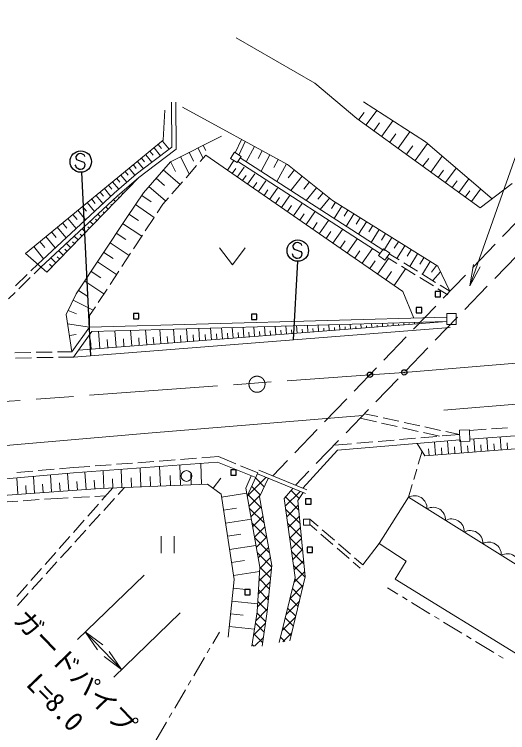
# Model space of a CAD drawing. Units: millimetres, scale not verified. Extents: x 40000 to 680000, y 20000 to 380000.
# Drawn here: x 458509 to 504571, y 247933 to 315000 of the extents above; entities that cross this region are included whole.
import ezdxf
from ezdxf.enums import TextEntityAlignment as Align

# ---------------------------------------------------------------- set-up
doc = ezdxf.new("R2010")
doc.units = ezdxf.units.MM
doc.header["$LTSCALE"] = 1000
doc.header["$PDMODE"] = 32
doc.header["$PDSIZE"] = 500
doc.linetypes.add('CHAIN', pattern=[18.5, 12, -1.5, 3.5, -1.5])
for name, color, linetype, lineweight in [('M-BMK', 2, 'CHAIN', 13), ('M-BMK-HTXT', 7, 'Continuous', 13), ('M-BMK-ROW', 30, 'Continuous', 25), ('M-STR-HTXT', 7, 'Continuous', 13), ('M-STR-STR1', 1, 'Continuous', 25), ('M-STR-STRC', 7, 'Continuous', 25), ('M-WORK', 1, 'Continuous', 13)]:
    doc.layers.add(name, color=color, linetype=linetype, lineweight=lineweight)
doc.layers.add('M-OTRS', color=6, linetype='Continuous')
doc.styles.add('ＭＳ ゴシック', font='')
doc.styles.get('ＭＳ ゴシック').set_extended_font_data('MS Gothic')

# ---------------------------------------------------------------- blocks, each defined once
blk = doc.blocks.new('open_arrow')
at = {"color": 0, "linetype": 'Continuous', "lineweight": -2}
blk.add_lwpolyline([(7.5, 1.25), (0, 0), (7.5, -1.25)], dxfattribs=at)

msp = doc.modelspace()

# ---------------------------------------------------------------- hatches: boundary and pattern name
at = {"layer": 'M-WORK'}
h = msp.add_hatch(dxfattribs=at)
h.set_pattern_fill('USER', color=256, style=0, pattern_type=2)
h.set_pattern_definition([(45, (481479, 271253), (-565.685, 565.685), []), (135, (481479, 271253), (-565.685, -565.685), [])])
h.paths.add_polyline_path([(481199, 272102), (480243, 270010), (481425, 263381), (481171, 259228), (480699, 256011), (481643, 256011), (482103, 259254), (482537, 263531), (481388, 269946), (482218, 271651)])
h = msp.add_hatch(dxfattribs=at)
h.set_pattern_fill('USER', color=256, style=0, pattern_type=2)
h.set_pattern_definition([(45, (484815, 270086), (-565.685, 565.685), []), (135, (484815, 270086), (-565.685, -565.685), [])])
h.paths.add_polyline_path([(484519, 270734), (483700, 269780), (484734, 262429), (483241, 256359), (484237, 256512), (485673, 262468), (484983, 269611), (485468, 270343)])

# ---------------------------------------------------------------- linework, layer by layer
at = {"layer": 'M-BMK'}
for p, q in [((494916, 281569), (567678, 287510)), ((428619, 276735), (491708, 281349)), ((491708, 281349), (494916, 281569))]:
    msp.add_line(p, q, dxfattribs=at)
msp.add_circle((481166, 280463), 750, dxfattribs=at)
at = {"layer": 'M-BMK-HTXT'}
for p, q in [((493351, 261448), (494321, 260858)), ((494748, 260598), (495175, 260338)), ((495602, 260078), (497311, 259039)), ((497738, 258779), (498165, 258519)), ((498592, 258259), (500301, 257219)), ((477651, 257299), (477029, 256242)), ((500728, 256959), (501155, 256699)), ((501582, 256440), (503291, 255400)), ((476776, 255811), (476522, 255380)), ((476269, 254949), (475255, 253226)), ((503718, 255140), (504145, 254880)), ((475001, 252795), (474748, 252364)), ((474494, 251933), (473480, 250209)), ((473227, 249778), (472973, 249347)), ((472720, 248916), (471706, 247192))]:
    msp.add_line(p, q, dxfattribs=at)
at = {"layer": 'M-BMK-ROW'}
for p, q in [((498306, 289119), (497806, 289119)), ((497806, 289119), (497806, 288619)), ((498306, 288619), (498306, 289119)), ((497806, 288619), (498306, 288619)), ((470146, 287058), (469646, 287058)), ((469646, 287058), (469646, 286558)), ((470146, 286558), (470146, 287058)), ((496544, 287638), (496044, 287638)), ((496044, 287638), (496044, 287138)), ((496044, 287138), (496544, 287138)), ((496544, 287138), (496544, 287638)), ((469646, 286558), (470146, 286558)), ((481148, 287001), (480648, 287001)), ((480648, 287001), (480648, 286501)), ((480648, 286501), (481148, 286501)), ((481148, 286501), (481148, 287001)), ((479216, 272458), (478716, 272458)), ((478716, 272458), (478716, 271958)), ((479216, 271958), (479216, 272458)), ((478716, 271958), (479216, 271958)), ((486210, 269753), (485710, 269753)), ((485710, 269753), (485710, 269253)), ((486210, 269253), (486210, 269753)), ((485710, 269253), (486210, 269253)), ((486344, 265252), (485844, 265252)), ((485844, 265252), (485844, 264752)), ((486344, 264752), (486344, 265252)), ((485844, 264752), (486344, 264752)), ((480523, 261307), (480023, 261307)), ((480023, 261307), (480023, 260807)), ((480523, 260807), (480523, 261307)), ((480023, 260807), (480523, 260807))]:
    msp.add_line(p, q, dxfattribs=at)
at = {"layer": 'M-OTRS'}
for p in [(494916, 281569), (491708, 281349)]:
    msp.add_point(p, dxfattribs=at)
at = {"layer": 'M-STR-HTXT'}
for p, q in [((470620, 262624), (464411, 256640)), ((474007, 259110), (467797, 253126)), ((465131, 257334), (468517, 253820))]:
    msp.add_line(p, q, dxfattribs=at)
msp.add_lwpolyline([(501028, 289641), (510000, 315000), (532500, 315000)], dxfattribs=at)
at = {"layer": 'M-STR-STR1'}
for p, q in [((505479, 295691), (504103, 294258)), ((503411, 293537), (501333, 291373)), ((505449, 292491), (503366, 290331)), ((500640, 290652), (498562, 288488)), ((502672, 289612), (500589, 287452)), ((497870, 287766), (495792, 285602)), ((499895, 286733), (497813, 284573)), ((495099, 284881), (493022, 282717)), ((497118, 283853), (495036, 281694)), ((492329, 281996), (490251, 279832)), ((494342, 280974), (492259, 278815)), ((489559, 279111), (487481, 276947)), ((491565, 278095), (489482, 275936)), ((486788, 276225), (484710, 274061)), ((488788, 275216), (486705, 273057)), ((484018, 273340), (482642, 271908)), ((486011, 272337), (484757, 271036))]:
    msp.add_line(p, q, dxfattribs=at)
at = {"layer": 'M-STR-STRC'}
for p, q in [((464383, 301880), (464255, 301742)), ((464514, 301973), (464383, 301880)), ((464680, 302007), (464514, 301973)), ((464796, 301990), (464680, 302007)), ((464940, 301918), (464796, 301990)), ((465050, 301843), (464940, 301918)), ((465085, 301732), (465050, 301843)), ((464255, 301742), (464239, 301628)), ((464239, 301628), (464324, 301446)), ((464324, 301446), (464475, 301372)), ((464475, 301372), (465008, 301184)), ((465008, 301184), (465088, 301011)), ((464241, 300853), (464202, 300963)), ((464325, 300676), (464241, 300853)), ((464428, 300602), (464325, 300676)), ((464575, 300527), (464428, 300602)), ((464695, 300510), (464575, 300527)), ((464862, 300539), (464695, 300510)), ((464987, 300635), (464862, 300539)), ((465058, 300784), (464987, 300635)), ((465088, 301011), (465058, 300784)), ((464768, 300257), (465618, 283130)), ((484519, 293430), (484503, 293316)), ((484503, 293316), (484589, 293134)), ((484648, 293569), (484519, 293430)), ((484589, 293134), (484740, 293060)), ((484779, 293661), (484648, 293569)), ((484945, 293695), (484779, 293661)), ((485061, 293679), (484945, 293695)), ((485205, 293606), (485061, 293679)), ((485315, 293532), (485205, 293606)), ((485349, 293420), (485315, 293532)), ((484506, 292541), (484467, 292651)), ((484590, 292364), (484506, 292541)), ((484740, 293060), (485272, 292872)), ((485323, 292472), (485252, 292323)), ((485272, 292872), (485352, 292700)), ((485352, 292700), (485323, 292472)), ((484942, 291944), (484551, 284613)), ((484693, 292290), (484590, 292364)), ((484839, 292215), (484693, 292290)), ((484959, 292198), (484839, 292215)), ((485127, 292227), (484959, 292198)), ((485252, 292323), (485127, 292227))]:
    msp.add_line(p, q, dxfattribs=at)
for centre in [(464712, 301255), (484977, 292943)]:
    msp.add_circle(centre, 1000, dxfattribs=at)
at = {"layer": 'M-WORK'}
for p, q in [((479214, 312798), (486568, 308566)), ((486568, 308566), (490494, 305291)), ((473208, 302596), (473176, 306804)), ((473609, 302398), (473576, 306807)), ((496890, 303108), (491116, 306843)), ((472419, 303238), (472563, 306063)), ((474205, 306331), (484023, 300985)), ((490691, 305171), (491187, 305851)), ((491371, 304675), (492364, 306036)), ((490494, 305291), (502003, 296923)), ((492092, 304149), (492618, 304870)), ((492813, 303624), (493864, 305065)), ((493577, 303067), (494133, 303831)), ((494340, 302510), (495453, 304037)), ((459540, 292686), (472419, 303238)), ((472330, 303165), (472954, 302403)), ((473081, 301244), (477849, 303628)), ((479142, 302066), (479718, 303329)), ((471433, 301255), (473208, 302596)), ((471556, 302531), (472156, 301798)), ((471943, 302848), (472243, 302482)), ((475649, 302528), (476134, 301559)), ((476134, 302770), (476376, 302286)), ((479483, 301849), (480070, 303137)), ((480948, 302659), (480170, 301230)), ((495134, 301931), (495713, 302725)), ((495928, 301353), (497086, 302940)), ((503112, 297769), (496890, 303108)), ((470783, 301897), (471359, 301194)), ((471169, 302214), (471457, 301862)), ((471675, 300936), (473609, 302398)), ((474834, 302120), (475241, 301305)), ((475862, 301250), (476386, 301845)), ((476386, 301845), (494799, 289119)), ((478691, 301553), (479053, 302123)), ((479053, 302123), (479683, 301723)), ((481663, 302270), (481273, 301556)), ((482377, 301881), (481540, 300345)), ((469879, 300071), (471433, 301255)), ((470009, 301263), (470562, 300589)), ((470396, 301580), (470672, 301243)), ((470582, 298343), (473081, 301244)), ((473092, 301250), (473555, 300323)), ((474019, 301713), (474834, 300082)), ((478397, 300455), (479014, 301348)), ((479321, 301153), (478691, 301553)), ((479683, 301723), (479321, 301153)), ((479388, 301259), (492674, 292676)), ((479603, 301597), (492907, 293002)), ((483145, 301463), (482727, 300695)), ((496663, 300816), (497200, 301552)), ((497399, 300280), (498472, 301751)), ((469235, 300630), (469770, 299977)), ((469622, 300946), (469889, 300620)), ((470130, 299760), (471675, 300936)), ((472413, 300468), (473983, 299116)), ((474540, 299749), (475531, 300875)), ((478862, 300134), (479183, 300599)), ((479327, 299812), (479969, 300742)), ((483913, 301045), (483014, 299393)), ((484023, 300985), (488217, 297624)), ((484659, 300475), (484071, 299741)), ((498081, 299783), (498578, 300464)), ((498762, 299286), (499756, 300649)), ((467839, 298319), (469879, 300071)), ((468462, 299996), (469011, 299326)), ((468849, 300313), (469123, 299978)), ((479810, 299478), (480145, 299962)), ((480294, 299144), (480963, 300111)), ((485393, 299887), (484320, 298549)), ((461532, 290943), (470130, 299760)), ((467688, 299362), (468252, 298674)), ((468075, 299679), (468357, 299335)), ((468106, 298020), (470130, 299760)), ((471744, 299692), (472520, 299023)), ((473218, 298248), (474210, 299374)), ((480797, 298796), (481145, 299299)), ((481301, 298448), (481997, 299455)), ((486062, 299351), (485525, 298682)), ((499394, 298826), (499854, 299457)), ((500025, 298365), (500946, 299628)), ((502003, 296923), (504991, 299202)), ((466915, 298728), (467505, 298008)), ((467302, 299045), (467597, 298685)), ((471075, 298915), (472628, 297577)), ((481825, 298086), (482187, 298610)), ((482349, 297724), (483073, 298772)), ((486731, 298815), (485768, 297614)), ((500610, 297938), (501037, 298524)), ((501195, 297512), (502048, 298682)), ((460696, 291674), (467839, 298319)), ((460969, 291382), (468106, 298020)), ((466141, 298095), (466771, 297326)), ((466528, 298411), (466843, 298027)), ((468304, 297888), (468238, 297953)), ((468654, 298246), (468520, 298376)), ((469002, 296045), (470582, 298343)), ((470414, 298098), (471281, 297502)), ((472364, 297278), (472888, 297873)), ((482894, 297347), (483271, 297892)), ((483439, 296970), (484193, 298061)), ((487331, 298334), (486850, 297733)), ((487932, 297852), (487068, 296774)), ((465321, 297422), (465993, 296602)), ((465731, 297758), (466067, 297348)), ((467606, 297172), (467514, 297262)), ((467955, 297530), (467771, 297709)), ((469818, 297231), (471552, 296039)), ((471830, 296463), (472364, 297278)), ((484007, 296578), (484399, 297145)), ((484574, 296186), (485358, 297321)), ((488493, 297451), (488126, 296866)), ((488217, 297624), (498041, 291477)), ((464445, 296705), (465163, 295829)), ((464883, 297063), (465242, 296626)), ((466908, 296456), (466799, 296563)), ((467257, 296814), (467038, 297027)), ((485755, 295370), (486571, 296551)), ((489078, 297085), (488361, 295939)), ((489651, 296726), (489293, 296153)), ((463511, 295939), (464276, 295005)), ((463978, 296322), (464361, 295855)), ((464291, 288892), (469002, 296045)), ((466210, 295740), (466083, 295864)), ((466559, 296098), (466305, 296346)), ((469213, 296351), (470093, 295746)), ((470733, 294791), (471556, 296045)), ((485165, 295778), (485573, 296368)), ((490224, 296368), (489497, 295205)), ((490806, 296004), (490442, 295423)), ((462514, 295122), (463331, 294125)), ((463012, 295531), (463421, 295032)), ((465512, 295024), (465367, 295165)), ((465861, 295382), (465572, 295664)), ((468619, 295463), (470403, 294288)), ((486370, 294945), (486794, 295559)), ((486984, 294520), (487834, 295749)), ((491387, 295640), (490649, 294461)), ((491977, 295271), (491608, 294681)), ((461981, 294686), (462417, 294154)), ((464814, 294308), (464652, 294466)), ((465163, 294666), (464839, 294982)), ((468030, 294569), (468924, 293981)), ((487624, 294078), (488066, 294718)), ((488263, 293636), (489147, 294915)), ((492567, 294902), (491818, 293706)), ((493165, 294528), (492790, 293929)), ((460882, 293785), (461347, 293217)), ((461449, 294250), (462321, 293186)), ((464115, 293592), (463936, 293767)), ((464464, 293950), (464106, 294300)), ((469636, 293119), (470459, 294373)), ((488929, 293176), (489389, 293842)), ((489594, 292716), (490514, 294047)), ((493763, 294153), (493006, 292944)), ((494368, 293775), (493989, 293170)), ((460314, 293320), (461244, 292184)), ((463766, 293234), (463373, 293618)), ((467442, 293676), (469229, 292498)), ((477665, 293213), (478865, 291613)), ((478865, 291613), (480065, 293213)), ((490980, 291759), (491937, 293144)), ((492526, 292470), (492986, 293112)), ((492986, 293112), (493565, 292698)), ((494973, 293396), (494228, 292205)), ((461532, 290943), (459540, 292686)), ((463068, 292518), (462640, 292936)), ((463417, 292876), (463220, 293068)), ((466852, 292780), (467747, 292190)), ((468539, 291446), (469362, 292701)), ((490287, 292238), (490766, 292930)), ((493105, 292055), (492526, 292470)), ((493565, 292698), (493105, 292055)), ((493523, 292639), (494439, 292076)), ((495568, 293024), (495196, 292428)), ((496164, 292651), (495424, 291469)), ((462370, 291803), (461907, 292254)), ((462719, 292160), (462505, 292369)), ((466262, 291885), (468053, 290705)), ((491707, 291256), (492210, 291984)), ((492434, 290753), (493440, 292208)), ((493313, 292299), (494229, 291735)), ((494864, 291813), (496142, 291027)), ((496755, 292281), (496385, 291690)), ((497346, 291911), (496612, 290738)), ((460055, 291048), (460696, 291674)), ((460969, 291382), (460354, 290779)), ((462021, 291445), (461789, 291670)), ((493976, 289688), (495042, 291230)), ((494655, 291473), (495932, 290687)), ((497933, 291544), (497469, 290943)), ((498041, 291477), (499187, 289153)), ((458624, 289651), (459697, 290699)), ((459997, 290429), (458926, 289379)), ((465671, 290987), (466568, 290396)), ((467442, 289774), (468265, 291028)), ((493205, 290221), (493738, 290992)), ((496358, 290424), (497635, 289638)), ((496568, 290765), (497845, 289979)), ((498291, 290970), (497573, 290146)), ((465080, 290090), (466874, 288908)), ((464506, 289219), (465378, 288645)), ((466345, 288102), (467168, 289356)), ((494799, 289119), (495808, 286644)), ((498061, 289376), (498977, 288812)), ((498271, 289717), (499187, 289153)), ((458569, 289029), (457954, 288426)), ((463343, 286967), (464291, 288892)), ((464003, 288307), (465875, 287385)), ((463538, 287363), (464297, 287036)), ((465537, 286869), (466071, 287684)), ((499773, 287075), (498879, 287075)), ((498879, 287075), (498879, 286036)), ((499773, 286036), (499773, 287075)), ((463885, 283503), (463343, 286967)), ((465519, 285796), (465537, 286869)), ((498868, 286729), (465519, 285796)), ((463477, 286111), (465519, 285796)), ((465519, 285796), (463885, 283503)), ((464021, 283005), (499197, 285761)), ((464483, 283654), (498879, 286330)), ((498879, 286330), (465729, 285402)), ((476902, 284620), (476817, 285712)), ((477943, 284701), (477862, 285741)), ((478940, 284778), (478862, 285769)), ((479937, 284856), (479863, 285797)), ((480934, 284933), (480864, 285825)), ((481931, 285011), (481865, 285853)), ((482927, 285089), (482866, 285881)), ((483924, 285166), (483867, 285909)), ((484921, 285244), (484867, 285937)), ((485918, 285321), (485868, 285965)), ((486915, 285399), (486869, 285993)), ((487414, 285438), (487393, 285710)), ((487912, 285476), (487870, 286021)), ((488411, 285515), (488392, 285763)), ((488909, 285554), (488871, 286050)), ((489408, 285593), (489391, 285816)), ((489906, 285632), (489872, 286078)), ((490405, 285670), (490389, 285869)), ((490903, 285709), (490873, 286106)), ((491402, 285748), (491388, 285921)), ((491900, 285787), (491873, 286134)), ((492399, 285825), (492387, 285974)), ((492897, 285864), (492874, 286162)), ((493396, 285903), (493386, 286027)), ((493894, 285942), (493875, 286190)), ((494393, 285981), (494385, 286080)), ((494891, 286019), (494876, 286218)), ((495390, 286058), (495384, 286132)), ((495888, 286097), (495877, 286246)), ((498879, 286036), (499773, 286036)), ((463648, 285014), (464272, 285104)), ((465729, 285402), (464021, 283005)), ((466481, 283809), (466356, 285419)), ((468015, 283928), (467896, 285463)), ((469477, 284042), (469363, 285504)), ((470869, 284150), (470761, 285543)), ((472195, 284254), (472092, 285580)), ((473459, 284352), (473361, 285615)), ((474663, 284446), (474569, 285649)), ((475236, 284490), (475191, 285064)), ((475809, 284535), (475720, 285681)), ((476356, 284577), (476313, 285123)), ((477422, 284660), (477382, 285181)), ((478441, 284740), (478402, 285235)), ((479438, 284817), (479401, 285288)), ((480435, 284895), (480400, 285341)), ((481432, 284972), (481399, 285393)), ((482429, 285050), (482398, 285446)), ((483426, 285127), (483397, 285499)), ((484423, 285205), (484396, 285552)), ((485420, 285282), (485395, 285605)), ((486417, 285360), (486394, 285657)), ((465676, 283746), (465613, 284552)), ((467248, 283869), (467189, 284636)), ((468746, 283985), (468689, 284716)), ((470173, 284096), (470119, 284792)), ((471532, 284202), (471481, 284865)), ((472827, 284303), (472778, 284935)), ((474061, 284399), (474014, 285001)), ((460046, 283435), (458547, 283409)), ((462046, 283470), (460546, 283444)), ((463885, 283503), (462546, 283479)), ((460119, 282937), (458619, 282910)), ((462119, 282972), (460619, 282945)), ((464021, 283005), (462619, 282980)), ((498600, 278042), (530873, 280714)), ((491196, 277713), (492454, 277437)), ((471018, 275898), (491047, 277558)), ((490791, 277293), (492312, 276949)), ((492942, 277330), (494407, 277008)), ((542923, 277222), (496848, 273792)), ((501047, 275342), (524634, 277094)), ((492800, 276838), (494263, 276507)), ((494751, 276397), (496214, 276066)), ((494896, 276901), (496361, 276580)), ((496849, 276473), (498315, 276151)), ((503053, 276293), (504549, 276404)), ((455219, 274519), (471018, 275898)), ((496702, 275956), (498223, 275612)), ((500061, 275768), (498445, 275631)), ((498803, 276044), (500061, 275768)), ((501015, 276214), (500071, 276180)), ((500071, 276180), (500108, 275129)), ((500988, 276140), (502554, 276256)), ((501053, 275163), (501015, 276214)), ((500103, 275270), (488697, 274300)), ((491969, 275080), (490474, 274953)), ((493962, 275249), (492467, 275122)), ((495954, 275419), (494460, 275292)), ((497947, 275589), (496453, 275461)), ((497829, 273865), (497740, 275066)), ((499041, 273955), (498951, 275167)), ((500108, 275129), (501053, 275163)), ((500264, 274046), (500173, 275269)), ((501495, 274138), (501403, 275369)), ((502725, 274230), (502633, 275460)), ((503955, 274321), (503864, 275551)), ((504570, 274367), (504524, 274982)), ((489976, 274910), (488361, 274773)), ((496848, 273792), (496121, 274931)), ((497229, 273820), (497184, 274421)), ((498435, 273910), (498390, 274516)), ((499653, 274001), (499607, 274612)), ((500879, 274092), (500834, 274707)), ((502110, 274184), (502064, 274799)), ((503340, 274275), (503294, 274890)), ((476021, 273585), (477566, 273701)), ((477566, 273701), (479175, 273047)), ((488697, 274300), (485436, 270756)), ((496230, 273016), (496585, 274203)), ((464046, 272184), (477487, 273194)), ((468044, 272986), (469539, 273098)), ((470038, 273136), (471534, 273248)), ((472032, 273285), (473528, 273398)), ((474027, 273435), (475523, 273548)), ((475999, 271115), (475921, 273076)), ((477487, 273194), (481058, 271742)), ((458748, 272222), (460243, 272353)), ((460741, 272396), (462235, 272527)), ((462733, 272571), (464005, 272682)), ((464005, 272682), (465551, 272798)), ((466049, 272836), (467545, 272948)), ((466853, 270748), (466788, 272390)), ((468555, 270816), (468487, 272518)), ((470318, 270887), (470247, 272650)), ((472145, 270960), (472072, 272787)), ((474038, 271036), (473962, 272929)), ((479638, 272859), (481246, 272205)), ((481324, 272451), (485807, 270603)), ((495800, 271579), (496087, 272537)), ((443075, 270347), (464046, 272184)), ((458842, 270186), (458733, 271719)), ((460400, 270297), (460289, 271855)), ((461983, 270410), (461870, 271993)), ((463592, 270525), (463477, 272134)), ((465214, 270641), (465098, 272263)), ((467704, 270782), (467670, 271633)), ((469437, 270851), (469401, 271733)), ((471232, 270923), (471195, 271837)), ((473091, 270998), (473054, 271945)), ((475019, 271075), (474979, 272056)), ((477067, 270745), (477786, 271704)), ((480608, 271925), (480139, 270748)), ((481246, 272205), (480243, 270010)), ((481199, 272102), (485682, 270255)), ((481388, 269946), (482218, 271651)), ((459621, 270242), (459566, 271021)), ((461191, 270354), (461135, 271145)), ((462787, 270468), (462730, 271272)), ((464403, 270583), (464345, 271394)), ((466033, 270700), (465975, 271519)), ((476545, 271137), (466520, 270734)), ((477809, 270189), (476545, 271137)), ((495301, 269913), (495657, 271100)), ((466520, 270734), (455662, 269959)), ((467704, 270782), (466685, 269630)), ((468198, 270167), (468796, 270826)), ((477850, 269921), (480219, 270286)), ((480139, 270748), (481425, 263381)), ((484519, 270734), (483700, 269780)), ((484983, 269611), (485468, 270343)), ((459327, 269591), (460824, 269694)), ((461323, 269728), (462516, 269810)), ((462516, 269810), (463527, 269861)), ((464027, 269887), (465525, 269963)), ((466024, 269988), (467036, 270040)), ((466854, 268687), (467862, 269797)), ((479035, 262241), (477809, 270189)), ((482537, 263531), (481388, 269946)), ((483700, 269780), (484734, 262429)), ((485673, 262468), (484983, 269611)), ((492569, 265590), (495301, 269913)), ((514404, 257978), (495301, 269913)), ((457332, 269454), (458829, 269557)), ((466353, 269256), (465359, 268133)), ((465509, 267206), (466518, 268317)), ((478037, 268713), (479245, 268899)), ((465027, 267758), (464033, 266635)), ((478223, 267504), (480640, 267877)), ((485509, 267880), (486096, 267880)), ((485509, 267310), (485509, 267880)), ((486096, 267880), (486096, 267310)), ((486096, 267880), (486875, 267209)), ((486096, 267310), (485509, 267310)), ((486096, 267352), (486745, 266793)), ((463702, 266261), (462707, 265138)), ((464165, 265725), (465173, 266836)), ((472219, 266286), (472219, 264686)), ((473419, 264686), (473419, 266286)), ((478413, 266272), (479646, 266462)), ((487123, 266467), (488259, 265487)), ((487254, 266882), (488390, 265903)), ((491062, 263598), (492569, 265590)), ((492569, 265590), (495097, 263930)), ((462820, 264245), (463829, 265355)), ((478603, 265039), (481069, 265419)), ((488638, 265161), (489774, 264181)), ((488769, 265576), (489905, 264597)), ((462376, 264763), (461382, 263640)), ((490283, 264270), (491062, 263598)), ((461476, 262764), (462484, 263875)), ((478790, 263827), (480002, 264014)), ((490153, 263855), (490801, 263296)), ((495097, 263930), (494063, 262258)), ((461050, 263266), (460056, 262143)), ((478977, 262615), (481401, 262989)), ((481425, 263381), (481171, 259228)), ((482103, 259254), (482537, 263531)), ((460131, 261283), (461140, 262394)), ((478460, 256860), (479035, 262241)), ((484734, 262429), (483241, 256359)), ((484237, 256512), (485673, 262468)), ((494063, 262258), (508952, 253088)), ((459724, 261768), (458730, 260645)), ((458787, 259803), (459795, 260913)), ((478947, 261419), (480145, 261291)), ((478819, 260220), (481216, 259964)), ((478693, 259037), (479876, 258911)), ((481171, 259228), (480699, 256011)), ((481643, 256011), (482103, 259254)), ((478566, 257854), (480932, 257602))]:
    msp.add_line(p, q, dxfattribs=at)
msp.add_circle((474584, 271895), 500, dxfattribs=at)
for centre in [(495866, 268884), (497602, 267799), (499339, 266714), (501076, 265629), (502812, 264544), (504549, 263459)]:
    msp.add_arc(centre, 1174, 357.2598, 118.74493, dxfattribs=at)

# ---------------------------------------------------------------- block references
at = {"layer": 'M-STR-HTXT', "xscale": 267, "yscale": 267}
for p, rotation in [((501028, 289641), 70.5), ((465131, 257334), 313.9), ((468517, 253820), 133.9)]:
    msp.add_blockref('open_arrow', p, dxfattribs=dict(at, rotation=rotation))

# ---------------------------------------------------------------- texts
at = {"layer": 'M-STR-HTXT', "style": 'ＭＳ ゴシック'}
msp.add_text('ガードパイプ', height=1833, rotation=313.94, dxfattribs=at).set_placement((464204, 253624), align=Align.MIDDLE_CENTER)
msp.add_text('L=8.0', height=1833, rotation=313.94, dxfattribs=at).set_placement((461274, 249746), align=Align.BOTTOM_CENTER)

doc.saveas('drawing.dxf')
